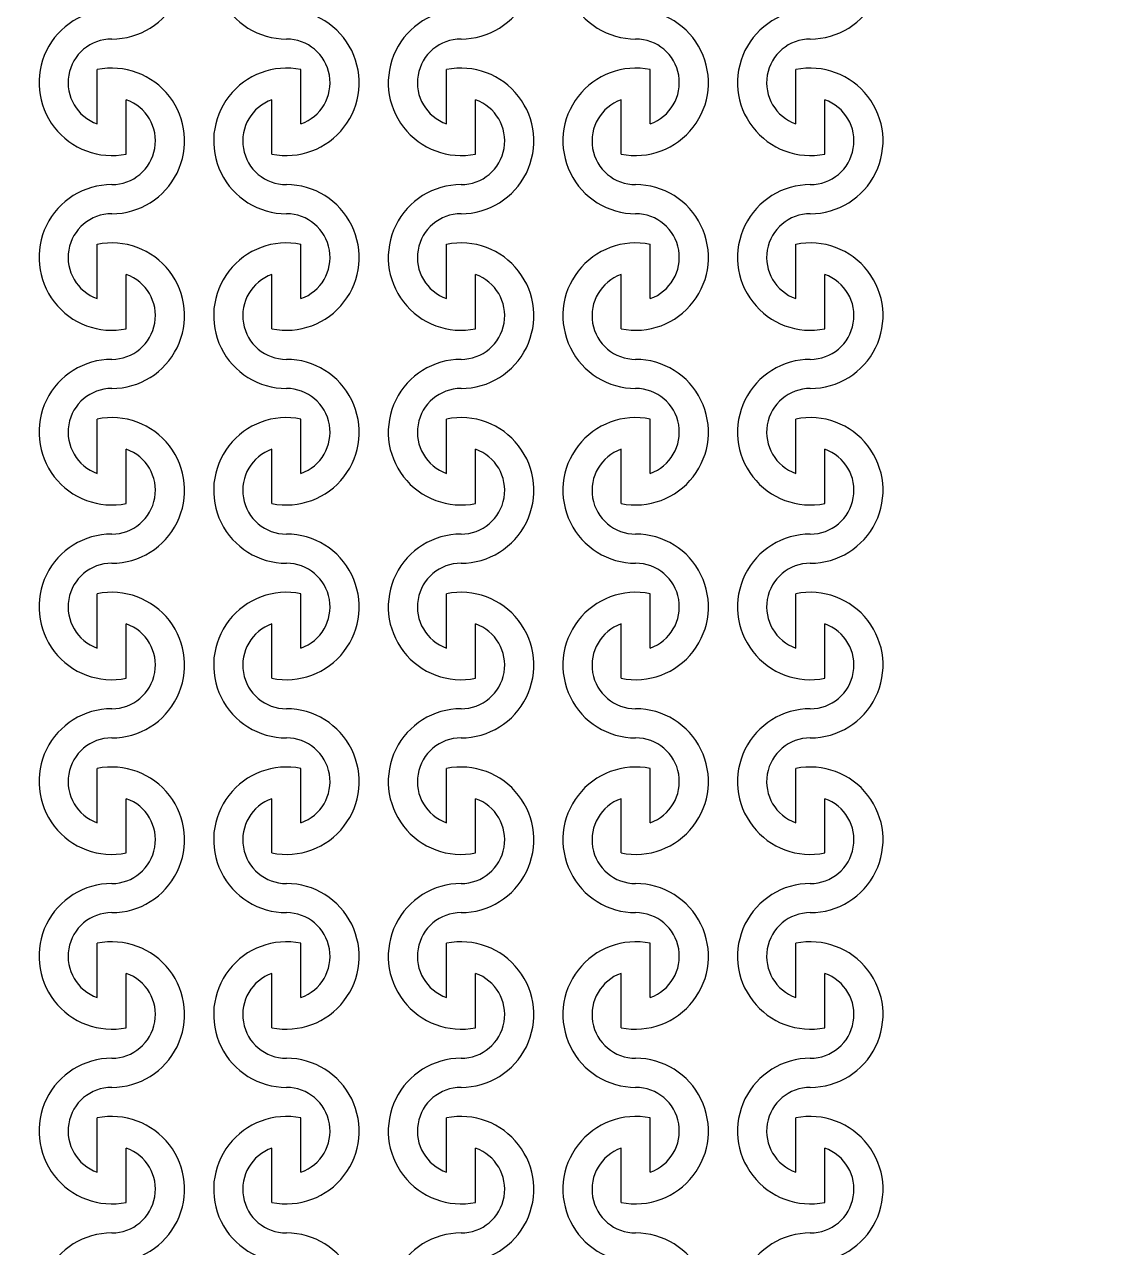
# Model space of a CAD drawing. Header units: millimetres. Extents: x 40661 to 310350, y 5158 to 133158.
# Drawn here: x 107586 to 109454, y 52771 to 54871 of the extents above; entities that cross this region are included whole.
import ezdxf

# ---------------------------------------------------------------- set-up
doc = ezdxf.new("R2010")
doc.units = ezdxf.units.MM
doc.layers.add('Clear', color=150, linetype='Continuous')

msp = doc.modelspace()

# ---------------------------------------------------------------- linework, layer by layer
for radius in [25000, 25000, 15000, 15000]:
    msp.add_circle((115660.5, 56821.1), radius)
at = {"layer": 'Clear'}
for p, q in [((107711.2, 54700.4), (107711.2, 54793.6)), ((107711.2, 54700.4), (107711.2, 54793.6)), ((107711.2, 54700.4), (107711.2, 54793.6)), ((107711.2, 54700.4), (107711.2, 54793.6)), ((108061.2, 54700.4), (108061.2, 54793.6)), ((108061.2, 54700.4), (108061.2, 54793.6)), ((108061.2, 54700.4), (108061.2, 54793.6)), ((108061.2, 54700.4), (108061.2, 54793.6)), ((108311.2, 54700.4), (108311.2, 54793.6)), ((108311.2, 54700.4), (108311.2, 54793.6)), ((108311.2, 54700.4), (108311.2, 54793.6)), ((108311.2, 54700.4), (108311.2, 54793.6)), ((108661.2, 54700.4), (108661.2, 54793.6)), ((108661.2, 54700.4), (108661.2, 54793.6)), ((108661.2, 54700.4), (108661.2, 54793.6)), ((108661.2, 54700.4), (108661.2, 54793.6)), ((108911.2, 54700.4), (108911.2, 54793.6)), ((108911.2, 54700.4), (108911.2, 54793.6)), ((108911.2, 54700.4), (108911.2, 54793.6)), ((108911.2, 54700.4), (108911.2, 54793.6)), ((107761.2, 54648.6), (107761.2, 54741.8)), ((107761.2, 54648.6), (107761.2, 54741.8)), ((107761.2, 54648.6), (107761.2, 54741.8)), ((107761.2, 54648.6), (107761.2, 54741.8)), ((108011.2, 54648.6), (108011.2, 54741.8)), ((108011.2, 54648.6), (108011.2, 54741.8)), ((108011.2, 54648.6), (108011.2, 54741.8)), ((108011.2, 54648.6), (108011.2, 54741.8)), ((108361.2, 54648.6), (108361.2, 54741.8)), ((108361.2, 54648.6), (108361.2, 54741.8)), ((108361.2, 54648.6), (108361.2, 54741.8)), ((108361.2, 54648.6), (108361.2, 54741.8)), ((108611.2, 54648.6), (108611.2, 54741.8)), ((108611.2, 54648.6), (108611.2, 54741.8)), ((108611.2, 54648.6), (108611.2, 54741.8)), ((108611.2, 54648.6), (108611.2, 54741.8)), ((108961.2, 54648.6), (108961.2, 54741.8)), ((108961.2, 54648.6), (108961.2, 54741.8)), ((108961.2, 54648.6), (108961.2, 54741.8)), ((108961.2, 54648.6), (108961.2, 54741.8)), ((107711.2, 54400.4), (107711.2, 54493.6)), ((107711.2, 54400.4), (107711.2, 54493.6)), ((107711.2, 54400.4), (107711.2, 54493.6)), ((107711.2, 54400.4), (107711.2, 54493.6)), ((108061.2, 54400.4), (108061.2, 54493.6)), ((108061.2, 54400.4), (108061.2, 54493.6)), ((108061.2, 54400.4), (108061.2, 54493.6)), ((108061.2, 54400.4), (108061.2, 54493.6)), ((108311.2, 54400.4), (108311.2, 54493.6)), ((108311.2, 54400.4), (108311.2, 54493.6)), ((108311.2, 54400.4), (108311.2, 54493.6)), ((108311.2, 54400.4), (108311.2, 54493.6)), ((108661.2, 54400.4), (108661.2, 54493.6)), ((108661.2, 54400.4), (108661.2, 54493.6)), ((108661.2, 54400.4), (108661.2, 54493.6)), ((108661.2, 54400.4), (108661.2, 54493.6)), ((108911.2, 54400.4), (108911.2, 54493.6)), ((108911.2, 54400.4), (108911.2, 54493.6)), ((108911.2, 54400.4), (108911.2, 54493.6)), ((108911.2, 54400.4), (108911.2, 54493.6)), ((107761.2, 54348.6), (107761.2, 54441.8)), ((107761.2, 54348.6), (107761.2, 54441.8)), ((107761.2, 54348.6), (107761.2, 54441.8)), ((107761.2, 54348.6), (107761.2, 54441.8)), ((108011.2, 54348.6), (108011.2, 54441.8)), ((108011.2, 54348.6), (108011.2, 54441.8)), ((108011.2, 54348.6), (108011.2, 54441.8)), ((108011.2, 54348.6), (108011.2, 54441.8)), ((108361.2, 54348.6), (108361.2, 54441.8)), ((108361.2, 54348.6), (108361.2, 54441.8)), ((108361.2, 54348.6), (108361.2, 54441.8)), ((108361.2, 54348.6), (108361.2, 54441.8)), ((108611.2, 54348.6), (108611.2, 54441.8)), ((108611.2, 54348.6), (108611.2, 54441.8)), ((108611.2, 54348.6), (108611.2, 54441.8)), ((108611.2, 54348.6), (108611.2, 54441.8)), ((108961.2, 54348.6), (108961.2, 54441.8)), ((108961.2, 54348.6), (108961.2, 54441.8)), ((108961.2, 54348.6), (108961.2, 54441.8)), ((108961.2, 54348.6), (108961.2, 54441.8)), ((107711.2, 54100.4), (107711.2, 54193.6)), ((107711.2, 54100.4), (107711.2, 54193.6)), ((107711.2, 54100.4), (107711.2, 54193.6)), ((107711.2, 54100.4), (107711.2, 54193.6)), ((108061.2, 54100.4), (108061.2, 54193.6)), ((108061.2, 54100.4), (108061.2, 54193.6)), ((108061.2, 54100.4), (108061.2, 54193.6)), ((108061.2, 54100.4), (108061.2, 54193.6)), ((108311.2, 54100.4), (108311.2, 54193.6)), ((108311.2, 54100.4), (108311.2, 54193.6)), ((108311.2, 54100.4), (108311.2, 54193.6)), ((108311.2, 54100.4), (108311.2, 54193.6)), ((108661.2, 54100.4), (108661.2, 54193.6)), ((108661.2, 54100.4), (108661.2, 54193.6)), ((108661.2, 54100.4), (108661.2, 54193.6)), ((108661.2, 54100.4), (108661.2, 54193.6)), ((108911.2, 54100.4), (108911.2, 54193.6)), ((108911.2, 54100.4), (108911.2, 54193.6)), ((108911.2, 54100.4), (108911.2, 54193.6)), ((108911.2, 54100.4), (108911.2, 54193.6)), ((107761.2, 54048.6), (107761.2, 54141.8)), ((107761.2, 54048.6), (107761.2, 54141.8)), ((107761.2, 54048.6), (107761.2, 54141.8)), ((107761.2, 54048.6), (107761.2, 54141.8)), ((108011.2, 54048.6), (108011.2, 54141.8)), ((108011.2, 54048.6), (108011.2, 54141.8)), ((108011.2, 54048.6), (108011.2, 54141.8)), ((108011.2, 54048.6), (108011.2, 54141.8)), ((108361.2, 54048.6), (108361.2, 54141.8)), ((108361.2, 54048.6), (108361.2, 54141.8)), ((108361.2, 54048.6), (108361.2, 54141.8)), ((108361.2, 54048.6), (108361.2, 54141.8)), ((108611.2, 54048.6), (108611.2, 54141.8)), ((108611.2, 54048.6), (108611.2, 54141.8)), ((108611.2, 54048.6), (108611.2, 54141.8)), ((108611.2, 54048.6), (108611.2, 54141.8)), ((108961.2, 54048.6), (108961.2, 54141.8)), ((108961.2, 54048.6), (108961.2, 54141.8)), ((108961.2, 54048.6), (108961.2, 54141.8)), ((108961.2, 54048.6), (108961.2, 54141.8)), ((107711.2, 53800.4), (107711.2, 53893.6)), ((107711.2, 53800.4), (107711.2, 53893.6)), ((107711.2, 53800.4), (107711.2, 53893.6)), ((107711.2, 53800.4), (107711.2, 53893.6)), ((108061.2, 53800.4), (108061.2, 53893.6)), ((108061.2, 53800.4), (108061.2, 53893.6)), ((108061.2, 53800.4), (108061.2, 53893.6)), ((108061.2, 53800.4), (108061.2, 53893.6)), ((108311.2, 53800.4), (108311.2, 53893.6)), ((108311.2, 53800.4), (108311.2, 53893.6)), ((108311.2, 53800.4), (108311.2, 53893.6)), ((108311.2, 53800.4), (108311.2, 53893.6)), ((108661.2, 53800.4), (108661.2, 53893.6)), ((108661.2, 53800.4), (108661.2, 53893.6)), ((108661.2, 53800.4), (108661.2, 53893.6)), ((108661.2, 53800.4), (108661.2, 53893.6)), ((108911.2, 53800.4), (108911.2, 53893.6)), ((108911.2, 53800.4), (108911.2, 53893.6)), ((108911.2, 53800.4), (108911.2, 53893.6)), ((108911.2, 53800.4), (108911.2, 53893.6)), ((107761.2, 53748.6), (107761.2, 53841.8)), ((107761.2, 53748.6), (107761.2, 53841.8)), ((107761.2, 53748.6), (107761.2, 53841.8)), ((107761.2, 53748.6), (107761.2, 53841.8)), ((108011.2, 53748.6), (108011.2, 53841.8)), ((108011.2, 53748.6), (108011.2, 53841.8)), ((108011.2, 53748.6), (108011.2, 53841.8)), ((108011.2, 53748.6), (108011.2, 53841.8)), ((108361.2, 53748.6), (108361.2, 53841.8)), ((108361.2, 53748.6), (108361.2, 53841.8)), ((108361.2, 53748.6), (108361.2, 53841.8)), ((108361.2, 53748.6), (108361.2, 53841.8)), ((108611.2, 53748.6), (108611.2, 53841.8)), ((108611.2, 53748.6), (108611.2, 53841.8)), ((108611.2, 53748.6), (108611.2, 53841.8)), ((108611.2, 53748.6), (108611.2, 53841.8)), ((108961.2, 53748.6), (108961.2, 53841.8)), ((108961.2, 53748.6), (108961.2, 53841.8)), ((108961.2, 53748.6), (108961.2, 53841.8)), ((108961.2, 53748.6), (108961.2, 53841.8)), ((107711.2, 53500.4), (107711.2, 53593.6)), ((107711.2, 53500.4), (107711.2, 53593.6)), ((107711.2, 53500.4), (107711.2, 53593.6)), ((107711.2, 53500.4), (107711.2, 53593.6)), ((108061.2, 53500.4), (108061.2, 53593.6)), ((108061.2, 53500.4), (108061.2, 53593.6)), ((108061.2, 53500.4), (108061.2, 53593.6)), ((108061.2, 53500.4), (108061.2, 53593.6)), ((108311.2, 53500.4), (108311.2, 53593.6)), ((108311.2, 53500.4), (108311.2, 53593.6)), ((108311.2, 53500.4), (108311.2, 53593.6)), ((108311.2, 53500.4), (108311.2, 53593.6)), ((108661.2, 53500.4), (108661.2, 53593.6)), ((108661.2, 53500.4), (108661.2, 53593.6)), ((108661.2, 53500.4), (108661.2, 53593.6)), ((108661.2, 53500.4), (108661.2, 53593.6)), ((108911.2, 53500.4), (108911.2, 53593.6)), ((108911.2, 53500.4), (108911.2, 53593.6)), ((108911.2, 53500.4), (108911.2, 53593.6)), ((108911.2, 53500.4), (108911.2, 53593.6)), ((107761.2, 53448.6), (107761.2, 53541.8)), ((107761.2, 53448.6), (107761.2, 53541.8)), ((107761.2, 53448.6), (107761.2, 53541.8)), ((107761.2, 53448.6), (107761.2, 53541.8)), ((108011.2, 53448.6), (108011.2, 53541.8)), ((108011.2, 53448.6), (108011.2, 53541.8)), ((108011.2, 53448.6), (108011.2, 53541.8)), ((108011.2, 53448.6), (108011.2, 53541.8)), ((108361.2, 53448.6), (108361.2, 53541.8)), ((108361.2, 53448.6), (108361.2, 53541.8)), ((108361.2, 53448.6), (108361.2, 53541.8)), ((108361.2, 53448.6), (108361.2, 53541.8)), ((108611.2, 53448.6), (108611.2, 53541.8)), ((108611.2, 53448.6), (108611.2, 53541.8)), ((108611.2, 53448.6), (108611.2, 53541.8)), ((108611.2, 53448.6), (108611.2, 53541.8)), ((108961.2, 53448.6), (108961.2, 53541.8)), ((108961.2, 53448.6), (108961.2, 53541.8)), ((108961.2, 53448.6), (108961.2, 53541.8)), ((108961.2, 53448.6), (108961.2, 53541.8)), ((107711.2, 53200.4), (107711.2, 53293.6)), ((107711.2, 53200.4), (107711.2, 53293.6)), ((107711.2, 53200.4), (107711.2, 53293.6)), ((107711.2, 53200.4), (107711.2, 53293.6)), ((108061.2, 53200.4), (108061.2, 53293.6)), ((108061.2, 53200.4), (108061.2, 53293.6)), ((108061.2, 53200.4), (108061.2, 53293.6)), ((108061.2, 53200.4), (108061.2, 53293.6)), ((108311.2, 53200.4), (108311.2, 53293.6)), ((108311.2, 53200.4), (108311.2, 53293.6)), ((108311.2, 53200.4), (108311.2, 53293.6)), ((108311.2, 53200.4), (108311.2, 53293.6)), ((108661.2, 53200.4), (108661.2, 53293.6)), ((108661.2, 53200.4), (108661.2, 53293.6)), ((108661.2, 53200.4), (108661.2, 53293.6)), ((108661.2, 53200.4), (108661.2, 53293.6)), ((108911.2, 53200.4), (108911.2, 53293.6)), ((108911.2, 53200.4), (108911.2, 53293.6)), ((108911.2, 53200.4), (108911.2, 53293.6)), ((108911.2, 53200.4), (108911.2, 53293.6)), ((107761.2, 53148.6), (107761.2, 53241.8)), ((107761.2, 53148.6), (107761.2, 53241.8)), ((107761.2, 53148.6), (107761.2, 53241.8)), ((107761.2, 53148.6), (107761.2, 53241.8)), ((108011.2, 53148.6), (108011.2, 53241.8)), ((108011.2, 53148.6), (108011.2, 53241.8)), ((108011.2, 53148.6), (108011.2, 53241.8)), ((108011.2, 53148.6), (108011.2, 53241.8)), ((108361.2, 53148.6), (108361.2, 53241.8)), ((108361.2, 53148.6), (108361.2, 53241.8)), ((108361.2, 53148.6), (108361.2, 53241.8)), ((108361.2, 53148.6), (108361.2, 53241.8)), ((108611.2, 53148.6), (108611.2, 53241.8)), ((108611.2, 53148.6), (108611.2, 53241.8)), ((108611.2, 53148.6), (108611.2, 53241.8)), ((108611.2, 53148.6), (108611.2, 53241.8)), ((108961.2, 53148.6), (108961.2, 53241.8)), ((108961.2, 53148.6), (108961.2, 53241.8)), ((108961.2, 53148.6), (108961.2, 53241.8)), ((108961.2, 53148.6), (108961.2, 53241.8)), ((107711.2, 52900.4), (107711.2, 52993.6)), ((107711.2, 52900.4), (107711.2, 52993.6)), ((107711.2, 52900.4), (107711.2, 52993.6)), ((107711.2, 52900.4), (107711.2, 52993.6)), ((108061.2, 52900.4), (108061.2, 52993.6)), ((108061.2, 52900.4), (108061.2, 52993.6)), ((108061.2, 52900.4), (108061.2, 52993.6)), ((108061.2, 52900.4), (108061.2, 52993.6)), ((108311.2, 52900.4), (108311.2, 52993.6)), ((108311.2, 52900.4), (108311.2, 52993.6)), ((108311.2, 52900.4), (108311.2, 52993.6)), ((108311.2, 52900.4), (108311.2, 52993.6)), ((108661.2, 52900.4), (108661.2, 52993.6)), ((108661.2, 52900.4), (108661.2, 52993.6)), ((108661.2, 52900.4), (108661.2, 52993.6)), ((108661.2, 52900.4), (108661.2, 52993.6)), ((108911.2, 52900.4), (108911.2, 52993.6)), ((108911.2, 52900.4), (108911.2, 52993.6)), ((108911.2, 52900.4), (108911.2, 52993.6)), ((108911.2, 52900.4), (108911.2, 52993.6)), ((107761.2, 52848.6), (107761.2, 52941.8)), ((107761.2, 52848.6), (107761.2, 52941.8)), ((107761.2, 52848.6), (107761.2, 52941.8)), ((107761.2, 52848.6), (107761.2, 52941.8)), ((108011.2, 52848.6), (108011.2, 52941.8)), ((108011.2, 52848.6), (108011.2, 52941.8)), ((108011.2, 52848.6), (108011.2, 52941.8)), ((108011.2, 52848.6), (108011.2, 52941.8)), ((108361.2, 52848.6), (108361.2, 52941.8)), ((108361.2, 52848.6), (108361.2, 52941.8)), ((108361.2, 52848.6), (108361.2, 52941.8)), ((108361.2, 52848.6), (108361.2, 52941.8)), ((108611.2, 52848.6), (108611.2, 52941.8)), ((108611.2, 52848.6), (108611.2, 52941.8)), ((108611.2, 52848.6), (108611.2, 52941.8)), ((108611.2, 52848.6), (108611.2, 52941.8)), ((108961.2, 52848.6), (108961.2, 52941.8)), ((108961.2, 52848.6), (108961.2, 52941.8)), ((108961.2, 52848.6), (108961.2, 52941.8)), ((108961.2, 52848.6), (108961.2, 52941.8))]:
    msp.add_line(p, q, dxfattribs=at)
for centre, radius, start, end in [((107736.2, 54971.1), 125, 270, 101.537), ((107736.2, 54971.1), 125, 270, 101.537), ((108036.2, 54971.1), 125, 78.463, 270), ((108036.2, 54971.1), 125, 78.463, 270), ((108336.2, 54971.1), 125, 270, 101.537), ((108336.2, 54971.1), 125, 270, 101.537), ((108636.2, 54971.1), 125, 78.463, 270), ((108636.2, 54971.1), 125, 78.463, 270), ((108936.2, 54971.1), 125, 270, 101.537), ((108936.2, 54971.1), 125, 270, 101.537), ((107736.2, 54771.1), 125, 90, 281.537), ((107736.2, 54771.1), 125, 90, 281.537), ((108036.2, 54771.1), 125, 258.463, 90), ((108036.2, 54771.1), 125, 258.463, 90), ((108336.2, 54771.1), 125, 90, 281.537), ((108336.2, 54771.1), 125, 90, 281.537), ((108636.2, 54771.1), 125, 258.463, 90), ((108636.2, 54771.1), 125, 258.463, 90), ((108936.2, 54771.1), 125, 90, 281.537), ((108936.2, 54771.1), 125, 90, 281.537), ((107736.2, 54771.1), 75, 90, 250.5288), ((107736.2, 54771.1), 75, 90, 250.5288), ((108036.2, 54771.1), 75, 289.4712, 90), ((108036.2, 54771.1), 75, 289.4712, 90), ((108336.2, 54771.1), 75, 90, 250.5288), ((108336.2, 54771.1), 75, 90, 250.5288), ((108636.2, 54771.1), 75, 289.4712, 90), ((108636.2, 54771.1), 75, 289.4712, 90), ((108936.2, 54771.1), 75, 90, 250.5288), ((108936.2, 54771.1), 75, 90, 250.5288), ((107736.2, 54671.1), 125, 270, 101.537), ((107736.2, 54671.1), 125, 270, 101.537), ((108036.2, 54671.1), 125, 78.463, 270), ((108036.2, 54671.1), 125, 78.463, 270), ((108336.2, 54671.1), 125, 270, 101.537), ((108336.2, 54671.1), 125, 270, 101.537), ((108636.2, 54671.1), 125, 78.463, 270), ((108636.2, 54671.1), 125, 78.463, 270), ((108936.2, 54671.1), 125, 270, 101.537), ((108936.2, 54671.1), 125, 270, 101.537), ((107736.2, 54671.1), 75, 270, 70.5288), ((107736.2, 54671.1), 75, 270, 70.5288), ((108036.2, 54671.1), 75, 109.4712, 270), ((108036.2, 54671.1), 75, 109.4712, 270), ((108336.2, 54671.1), 75, 270, 70.5288), ((108336.2, 54671.1), 75, 270, 70.5288), ((108636.2, 54671.1), 75, 109.4712, 270), ((108636.2, 54671.1), 75, 109.4712, 270), ((108936.2, 54671.1), 75, 270, 70.5288), ((108936.2, 54671.1), 75, 270, 70.5288), ((107736.2, 54471.1), 125, 90, 281.537), ((107736.2, 54471.1), 125, 90, 281.537), ((108036.2, 54471.1), 125, 258.463, 90), ((108036.2, 54471.1), 125, 258.463, 90), ((108336.2, 54471.1), 125, 90, 281.537), ((108336.2, 54471.1), 125, 90, 281.537), ((108636.2, 54471.1), 125, 258.463, 90), ((108636.2, 54471.1), 125, 258.463, 90), ((108936.2, 54471.1), 125, 90, 281.537), ((108936.2, 54471.1), 125, 90, 281.537), ((107736.2, 54471.1), 75, 90, 250.5288), ((107736.2, 54471.1), 75, 90, 250.5288), ((108036.2, 54471.1), 75, 289.4712, 90), ((108036.2, 54471.1), 75, 289.4712, 90), ((108336.2, 54471.1), 75, 90, 250.5288), ((108336.2, 54471.1), 75, 90, 250.5288), ((108636.2, 54471.1), 75, 289.4712, 90), ((108636.2, 54471.1), 75, 289.4712, 90), ((108936.2, 54471.1), 75, 90, 250.5288), ((108936.2, 54471.1), 75, 90, 250.5288), ((107736.2, 54371.1), 125, 270, 101.537), ((107736.2, 54371.1), 125, 270, 101.537), ((108036.2, 54371.1), 125, 78.463, 270), ((108036.2, 54371.1), 125, 78.463, 270), ((108336.2, 54371.1), 125, 270, 101.537), ((108336.2, 54371.1), 125, 270, 101.537), ((108636.2, 54371.1), 125, 78.463, 270), ((108636.2, 54371.1), 125, 78.463, 270), ((108936.2, 54371.1), 125, 270, 101.537), ((108936.2, 54371.1), 125, 270, 101.537), ((107736.2, 54371.1), 75, 270, 70.5288), ((107736.2, 54371.1), 75, 270, 70.5288), ((108036.2, 54371.1), 75, 109.4712, 270), ((108036.2, 54371.1), 75, 109.4712, 270), ((108336.2, 54371.1), 75, 270, 70.5288), ((108336.2, 54371.1), 75, 270, 70.5288), ((108636.2, 54371.1), 75, 109.4712, 270), ((108636.2, 54371.1), 75, 109.4712, 270), ((108936.2, 54371.1), 75, 270, 70.5288), ((108936.2, 54371.1), 75, 270, 70.5288), ((107736.2, 54171.1), 125, 90, 281.537), ((107736.2, 54171.1), 125, 90, 281.537), ((108036.2, 54171.1), 125, 258.463, 90), ((108036.2, 54171.1), 125, 258.463, 90), ((108336.2, 54171.1), 125, 90, 281.537), ((108336.2, 54171.1), 125, 90, 281.537), ((108636.2, 54171.1), 125, 258.463, 90), ((108636.2, 54171.1), 125, 258.463, 90), ((108936.2, 54171.1), 125, 90, 281.537), ((108936.2, 54171.1), 125, 90, 281.537), ((107736.2, 54171.1), 75, 90, 250.5288), ((107736.2, 54171.1), 75, 90, 250.5288), ((108036.2, 54171.1), 75, 289.4712, 90), ((108036.2, 54171.1), 75, 289.4712, 90), ((108336.2, 54171.1), 75, 90, 250.5288), ((108336.2, 54171.1), 75, 90, 250.5288), ((108636.2, 54171.1), 75, 289.4712, 90), ((108636.2, 54171.1), 75, 289.4712, 90), ((108936.2, 54171.1), 75, 90, 250.5288), ((108936.2, 54171.1), 75, 90, 250.5288), ((107736.2, 54071.1), 125, 270, 101.537), ((107736.2, 54071.1), 125, 270, 101.537), ((108036.2, 54071.1), 125, 78.463, 270), ((108036.2, 54071.1), 125, 78.463, 270), ((108336.2, 54071.1), 125, 270, 101.537), ((108336.2, 54071.1), 125, 270, 101.537), ((108636.2, 54071.1), 125, 78.463, 270), ((108636.2, 54071.1), 125, 78.463, 270), ((108936.2, 54071.1), 125, 270, 101.537), ((108936.2, 54071.1), 125, 270, 101.537), ((107736.2, 54071.1), 75, 270, 70.5288), ((107736.2, 54071.1), 75, 270, 70.5288), ((108036.2, 54071.1), 75, 109.4712, 270), ((108036.2, 54071.1), 75, 109.4712, 270), ((108336.2, 54071.1), 75, 270, 70.5288), ((108336.2, 54071.1), 75, 270, 70.5288), ((108636.2, 54071.1), 75, 109.4712, 270), ((108636.2, 54071.1), 75, 109.4712, 270), ((108936.2, 54071.1), 75, 270, 70.5288), ((108936.2, 54071.1), 75, 270, 70.5288), ((107736.2, 53871.1), 125, 90, 281.537), ((107736.2, 53871.1), 125, 90, 281.537), ((108036.2, 53871.1), 125, 258.463, 90), ((108036.2, 53871.1), 125, 258.463, 90), ((108336.2, 53871.1), 125, 90, 281.537), ((108336.2, 53871.1), 125, 90, 281.537), ((108636.2, 53871.1), 125, 258.463, 90), ((108636.2, 53871.1), 125, 258.463, 90), ((108936.2, 53871.1), 125, 90, 281.537), ((108936.2, 53871.1), 125, 90, 281.537), ((107736.2, 53871.1), 75, 90, 250.5288), ((107736.2, 53871.1), 75, 90, 250.5288), ((108036.2, 53871.1), 75, 289.4712, 90), ((108036.2, 53871.1), 75, 289.4712, 90), ((108336.2, 53871.1), 75, 90, 250.5288), ((108336.2, 53871.1), 75, 90, 250.5288), ((108636.2, 53871.1), 75, 289.4712, 90), ((108636.2, 53871.1), 75, 289.4712, 90), ((108936.2, 53871.1), 75, 90, 250.5288), ((108936.2, 53871.1), 75, 90, 250.5288), ((107736.2, 53771.1), 125, 270, 101.537), ((107736.2, 53771.1), 125, 270, 101.537), ((108036.2, 53771.1), 125, 78.463, 270), ((108036.2, 53771.1), 125, 78.463, 270), ((108336.2, 53771.1), 125, 270, 101.537), ((108336.2, 53771.1), 125, 270, 101.537), ((108636.2, 53771.1), 125, 78.463, 270), ((108636.2, 53771.1), 125, 78.463, 270), ((108936.2, 53771.1), 125, 270, 101.537), ((108936.2, 53771.1), 125, 270, 101.537), ((107736.2, 53771.1), 75, 270, 70.5288), ((107736.2, 53771.1), 75, 270, 70.5288), ((108036.2, 53771.1), 75, 109.4712, 270), ((108036.2, 53771.1), 75, 109.4712, 270), ((108336.2, 53771.1), 75, 270, 70.5288), ((108336.2, 53771.1), 75, 270, 70.5288), ((108636.2, 53771.1), 75, 109.4712, 270), ((108636.2, 53771.1), 75, 109.4712, 270), ((108936.2, 53771.1), 75, 270, 70.5288), ((108936.2, 53771.1), 75, 270, 70.5288), ((107736.2, 53571.1), 125, 90, 281.537), ((107736.2, 53571.1), 125, 90, 281.537), ((108036.2, 53571.1), 125, 258.463, 90), ((108036.2, 53571.1), 125, 258.463, 90), ((108336.2, 53571.1), 125, 90, 281.537), ((108336.2, 53571.1), 125, 90, 281.537), ((108636.2, 53571.1), 125, 258.463, 90), ((108636.2, 53571.1), 125, 258.463, 90), ((108936.2, 53571.1), 125, 90, 281.537), ((108936.2, 53571.1), 125, 90, 281.537), ((107736.2, 53571.1), 75, 90, 250.5288), ((107736.2, 53571.1), 75, 90, 250.5288), ((108036.2, 53571.1), 75, 289.4712, 90), ((108036.2, 53571.1), 75, 289.4712, 90), ((108336.2, 53571.1), 75, 90, 250.5288), ((108336.2, 53571.1), 75, 90, 250.5288), ((108636.2, 53571.1), 75, 289.4712, 90), ((108636.2, 53571.1), 75, 289.4712, 90), ((108936.2, 53571.1), 75, 90, 250.5288), ((108936.2, 53571.1), 75, 90, 250.5288), ((107736.2, 53471.1), 125, 270, 101.537), ((107736.2, 53471.1), 125, 270, 101.537), ((108036.2, 53471.1), 125, 78.463, 270), ((108036.2, 53471.1), 125, 78.463, 270), ((108336.2, 53471.1), 125, 270, 101.537), ((108336.2, 53471.1), 125, 270, 101.537), ((108636.2, 53471.1), 125, 78.463, 270), ((108636.2, 53471.1), 125, 78.463, 270), ((108936.2, 53471.1), 125, 270, 101.537), ((108936.2, 53471.1), 125, 270, 101.537), ((107736.2, 53471.1), 75, 270, 70.5288), ((107736.2, 53471.1), 75, 270, 70.5288), ((108036.2, 53471.1), 75, 109.4712, 270), ((108036.2, 53471.1), 75, 109.4712, 270), ((108336.2, 53471.1), 75, 270, 70.5288), ((108336.2, 53471.1), 75, 270, 70.5288), ((108636.2, 53471.1), 75, 109.4712, 270), ((108636.2, 53471.1), 75, 109.4712, 270), ((108936.2, 53471.1), 75, 270, 70.5288), ((108936.2, 53471.1), 75, 270, 70.5288), ((107736.2, 53271.1), 125, 90, 281.537), ((107736.2, 53271.1), 125, 90, 281.537), ((108036.2, 53271.1), 125, 258.463, 90), ((108036.2, 53271.1), 125, 258.463, 90), ((108336.2, 53271.1), 125, 90, 281.537), ((108336.2, 53271.1), 125, 90, 281.537), ((108636.2, 53271.1), 125, 258.463, 90), ((108636.2, 53271.1), 125, 258.463, 90), ((108936.2, 53271.1), 125, 90, 281.537), ((108936.2, 53271.1), 125, 90, 281.537), ((107736.2, 53271.1), 75, 90, 250.5288), ((107736.2, 53271.1), 75, 90, 250.5288), ((108036.2, 53271.1), 75, 289.4712, 90), ((108036.2, 53271.1), 75, 289.4712, 90), ((108336.2, 53271.1), 75, 90, 250.5288), ((108336.2, 53271.1), 75, 90, 250.5288), ((108636.2, 53271.1), 75, 289.4712, 90), ((108636.2, 53271.1), 75, 289.4712, 90), ((108936.2, 53271.1), 75, 90, 250.5288), ((108936.2, 53271.1), 75, 90, 250.5288), ((107736.2, 53171.1), 125, 270, 101.537), ((107736.2, 53171.1), 125, 270, 101.537), ((108036.2, 53171.1), 125, 78.463, 270), ((108036.2, 53171.1), 125, 78.463, 270), ((108336.2, 53171.1), 125, 270, 101.537), ((108336.2, 53171.1), 125, 270, 101.537), ((108636.2, 53171.1), 125, 78.463, 270), ((108636.2, 53171.1), 125, 78.463, 270), ((108936.2, 53171.1), 125, 270, 101.537), ((108936.2, 53171.1), 125, 270, 101.537), ((107736.2, 53171.1), 75, 270, 70.5288), ((107736.2, 53171.1), 75, 270, 70.5288), ((108036.2, 53171.1), 75, 109.4712, 270), ((108036.2, 53171.1), 75, 109.4712, 270), ((108336.2, 53171.1), 75, 270, 70.5288), ((108336.2, 53171.1), 75, 270, 70.5288), ((108636.2, 53171.1), 75, 109.4712, 270), ((108636.2, 53171.1), 75, 109.4712, 270), ((108936.2, 53171.1), 75, 270, 70.5288), ((108936.2, 53171.1), 75, 270, 70.5288), ((107736.2, 52971.1), 125, 90, 281.537), ((107736.2, 52971.1), 125, 90, 281.537), ((108036.2, 52971.1), 125, 258.463, 90), ((108036.2, 52971.1), 125, 258.463, 90), ((108336.2, 52971.1), 125, 90, 281.537), ((108336.2, 52971.1), 125, 90, 281.537), ((108636.2, 52971.1), 125, 258.463, 90), ((108636.2, 52971.1), 125, 258.463, 90), ((108936.2, 52971.1), 125, 90, 281.537), ((108936.2, 52971.1), 125, 90, 281.537), ((107736.2, 52971.1), 75, 90, 250.5288), ((107736.2, 52971.1), 75, 90, 250.5288), ((108036.2, 52971.1), 75, 289.4712, 90), ((108036.2, 52971.1), 75, 289.4712, 90), ((108336.2, 52971.1), 75, 90, 250.5288), ((108336.2, 52971.1), 75, 90, 250.5288), ((108636.2, 52971.1), 75, 289.4712, 90), ((108636.2, 52971.1), 75, 289.4712, 90), ((108936.2, 52971.1), 75, 90, 250.5288), ((108936.2, 52971.1), 75, 90, 250.5288), ((107736.2, 52871.1), 125, 270, 101.537), ((107736.2, 52871.1), 125, 270, 101.537), ((108036.2, 52871.1), 125, 78.463, 270), ((108036.2, 52871.1), 125, 78.463, 270), ((108336.2, 52871.1), 125, 270, 101.537), ((108336.2, 52871.1), 125, 270, 101.537), ((108636.2, 52871.1), 125, 78.463, 270), ((108636.2, 52871.1), 125, 78.463, 270), ((108936.2, 52871.1), 125, 270, 101.537), ((108936.2, 52871.1), 125, 270, 101.537), ((107736.2, 52871.1), 75, 270, 70.5288), ((107736.2, 52871.1), 75, 270, 70.5288), ((108036.2, 52871.1), 75, 109.4712, 270), ((108036.2, 52871.1), 75, 109.4712, 270), ((108336.2, 52871.1), 75, 270, 70.5288), ((108336.2, 52871.1), 75, 270, 70.5288), ((108636.2, 52871.1), 75, 109.4712, 270), ((108636.2, 52871.1), 75, 109.4712, 270), ((108936.2, 52871.1), 75, 270, 70.5288), ((108936.2, 52871.1), 75, 270, 70.5288), ((107736.2, 52671.1), 125, 90, 281.537), ((107736.2, 52671.1), 125, 90, 281.537), ((108036.2, 52671.1), 125, 258.463, 90), ((108036.2, 52671.1), 125, 258.463, 90), ((108336.2, 52671.1), 125, 90, 281.537), ((108336.2, 52671.1), 125, 90, 281.537), ((108636.2, 52671.1), 125, 258.463, 90), ((108636.2, 52671.1), 125, 258.463, 90), ((108936.2, 52671.1), 125, 90, 281.537), ((108936.2, 52671.1), 125, 90, 281.537)]:
    msp.add_arc(centre, radius, start, end, dxfattribs=at)

doc.saveas('drawing.dxf')
